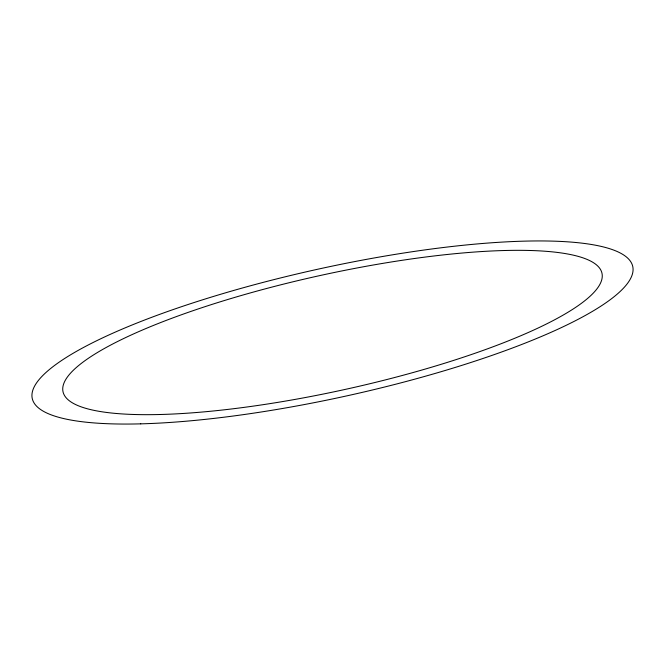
<?xml version="1.0" encoding="UTF-8"?>
<svg xmlns="http://www.w3.org/2000/svg" width="665" height="665" viewBox="0 0 665 665"><rect width="100%" height="100%" fill="white"/><g stroke="black" fill="none" stroke-linecap="round" stroke-linejoin="round"><path stroke-width="1" d="M140.756 423.854A307.413 64.962 -12.4 0 0 628.824 281.519A307.413 64.962 -12.4 0 0 227.929 292.126A307.413 64.962 -12.4 0 0 140.756 423.854M160.406 414.495A275.9 58.304 -12.4 0 0 598.45 286.748A275.9 58.304 -12.4 0 0 238.644 296.266A275.9 58.304 -12.4 0 0 160.406 414.495"/></g></svg>
